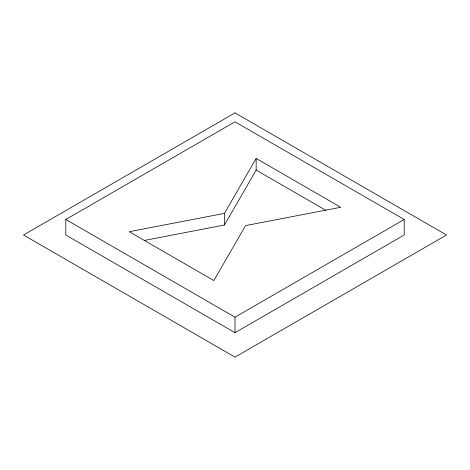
<?xml version="1.0" encoding="UTF-8"?>
<svg xmlns="http://www.w3.org/2000/svg" width="470" height="470" viewBox="0 0 470 470"><rect width="100%" height="100%" fill="white"/><g stroke="black" fill="none" stroke-linecap="round" stroke-linejoin="round"><path stroke-width="0.7" d="M224.425 213.386L256.15 158.437L340.75 207.282L245.575 225.6L213.85 280.549L129.25 231.704L224.425 213.386L224.425 225.018L144.39 240.423M224.425 225.018L256.15 170.07L256.15 158.437M65.8 219.49L235 121.806L404.2 219.49L404.2 235L235 332.69L65.8 235L65.8 219.49L235 317.18L404.2 219.49M256.15 170.07L325.598 210.166M235 317.18L235 332.69M235 112.894L23.5 235L235 357.106L446.5 235L235 112.894"/></g></svg>
